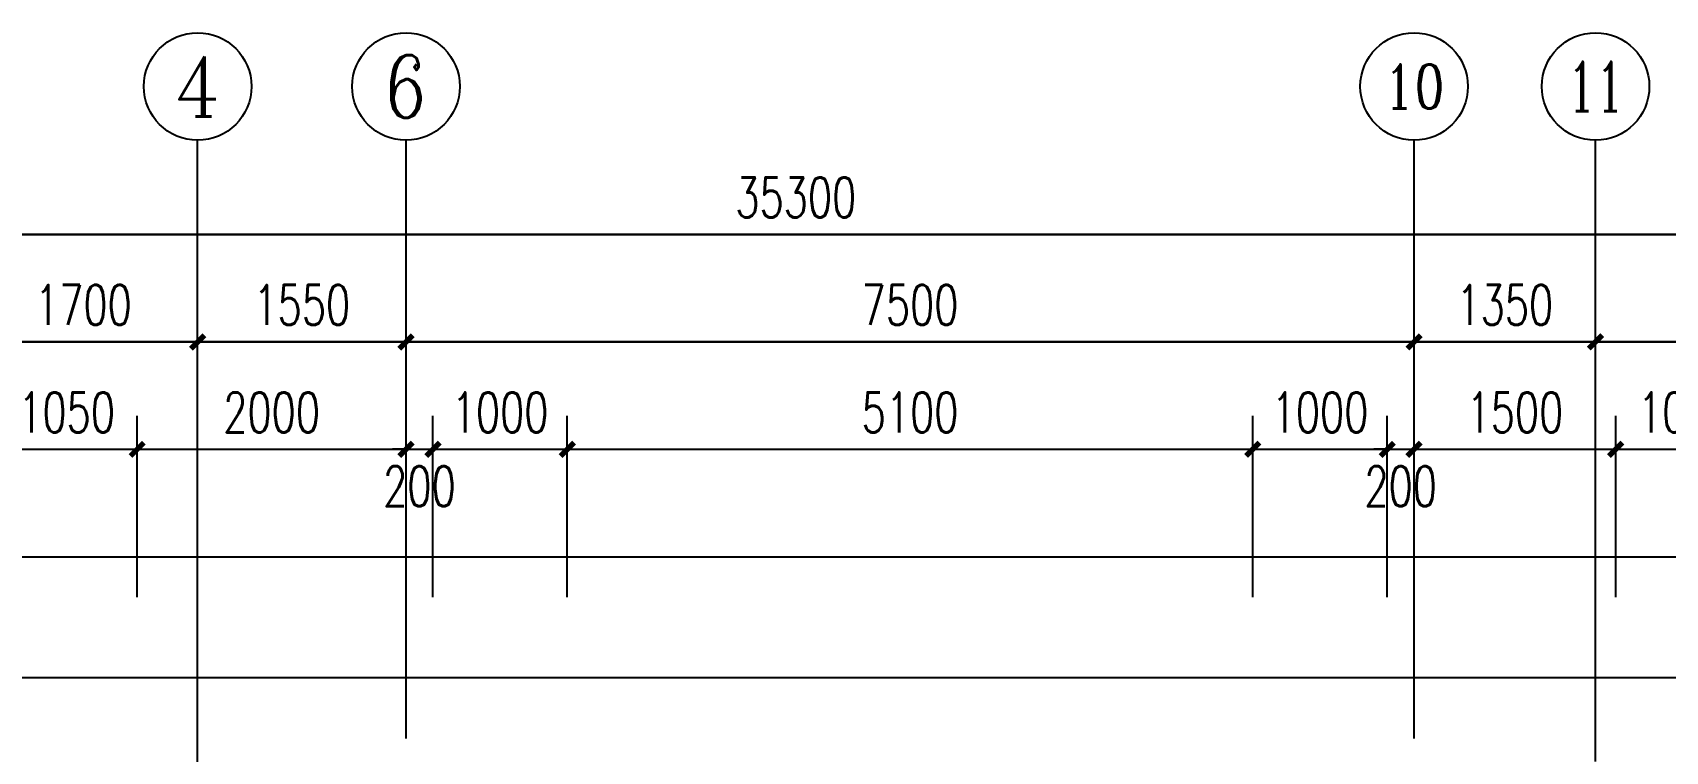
# Model space of a CAD drawing. Extents: x 41972 to 370663, y -1070170 to -56660.
# Drawn here: x 248569 to 260716, y -115033 to -109687 of the extents above; entities that cross this region are included whole.
import ezdxf
from ezdxf.enums import TextEntityAlignment as Align

# ---------------------------------------------------------------- set-up
doc = ezdxf.new("R2010")
doc.units = 0
doc.header["$LTSCALE"] = 1000
doc.header["$MEASUREMENT"] = 0
doc.linetypes.add('DOTE', pattern=[2.42, 2, -0.2, 0.02, -0.2])
doc.layers.get('Defpoints').update_dxf_attribs({"color": 250})
for name, color, linetype in [('A-AXIS_TEXT_轴号文字', 7, 'Continuous'), ('A-AXIS_轴号', 3, 'Continuous'), ('A-DOTE_轴线', 215, 'DOTE'), ('A-PUB_DIM_细部尺寸', 64, 'Continuous'), ('AXIS', 3, 'Continuous'), ('AXIS_TEXT', 7, 'Continuous')]:
    doc.layers.add(name, color=color, linetype=linetype)
doc.styles.add('_TCH_AXIS', font='COMPLEX', dxfattribs={"bigfont": 'GBCBIG'})
doc.styles.add('_TCH_DIM_T3', font='SIMPLEX', dxfattribs={"width": 0.705882, "bigfont": 'GBCBIG.shx'})
doc.styles.add('COMPLEX', font='COMPLEX')
doc.dimstyles.new('_TCH_ARCH&&100', dxfattribs={"dimtxt": 297.5, "dimasz": 100, "dimexe": 250, "dimexo": 300, "dimgap": 126.25, "dimtad": 1, "dimdec": 0, "dimzin": 0, "dimdsep": 46, "dimtxsty": '_TCH_DIM_T3', "dimblk": 'ARCHTICK', "dimcen": 0.09, "dimclrt": 7, "dimazin": 2, "dimtfac": 1, "dimtdec": 0, "dimtix": 1, "dimtmove": 2, "dimatfit": 3, "dimfxl": 100, "dimtolj": 1, "dimtzin": 0, "dimarcsym": 0})

# ---------------------------------------------------------------- blocks, each defined once
blk = doc.blocks.new('_AXISO')
blk.add_circle((0, 0), 0.5)
at = {"layer": 'AXIS_TEXT', "style": 'COMPLEX', "width": 1.041667}
blk.add_attdef('A', text='', height=0.56, dxfattribs=at).set_placement((-0.25, -0.28), (0.25, -0.28), align=Align.FIT)
blk = doc.blocks.new('_ArchTick')
at = {"color": 0, "linetype": 'ByBlock', "const_width": 0.4}
blk.add_lwpolyline([(-0.5, -0.5), (0.5, 0.5)], dxfattribs=at)
blk = doc.blocks.new('*D5154')
at = {"layer": 'AXIS', "color": 0, "lineweight": -2, "transparency": 16777216}
for p, q in [((9700, 27500), (9700, 30750)), ((45000, 27500), (45000, 30750)), ((9700, 30500), (45000, 30500))]:
    blk.add_line(p, q, dxfattribs=at)
at = {"layer": 'Defpoints', "color": 0, "transparency": 16777216}
for p in [(45000, 30500), (9700, 27200), (45000, 27200)]:
    blk.add_point(p, dxfattribs=at)
at = {"layer": 'AXIS', "color": 0, "lineweight": -2, "transparency": 16777216, "xscale": 100, "yscale": 100, "zscale": 100, "rotation": 180}
blk.add_blockref('_ArchTick', (9700, 30500), dxfattribs=at)
at = {"layer": 'AXIS', "color": 0, "lineweight": -2, "transparency": 16777216, "xscale": 100, "yscale": 100, "zscale": 100}
blk.add_blockref('_ArchTick', (45000, 30500), dxfattribs=at)
at = {"layer": 'AXIS', "color": 7, "transparency": 16777216, "insert": (27350, 30775), "char_height": 297.5, "attachment_point": 5, "style": '_TCH_DIM_T3'}
blk.add_mtext('\\A1;35300', dxfattribs=at)
blk = doc.blocks.new('*D5160')
at = {"layer": 'AXIS', "color": 0, "lineweight": -2, "transparency": 16777216}
for p, q in [((33300, 27500), (33300, 29950)), ((35950, 27500), (35950, 29950)), ((33300, 29700), (35950, 29700))]:
    blk.add_line(p, q, dxfattribs=at)
at = {"layer": 'Defpoints', "color": 0, "transparency": 16777216}
for p in [(35950, 29700), (33300, 27200), (35950, 27200)]:
    blk.add_point(p, dxfattribs=at)
at = {"layer": 'AXIS', "color": 0, "lineweight": -2, "transparency": 16777216, "xscale": 100, "yscale": 100, "zscale": 100, "rotation": 180}
blk.add_blockref('_ArchTick', (33300, 29700), dxfattribs=at)
at = {"layer": 'AXIS', "color": 0, "lineweight": -2, "transparency": 16777216, "xscale": 100, "yscale": 100, "zscale": 100}
blk.add_blockref('_ArchTick', (35950, 29700), dxfattribs=at)
at = {"layer": 'AXIS', "color": 7, "transparency": 16777216, "insert": (34625, 29975), "char_height": 297.5, "attachment_point": 5, "style": '_TCH_DIM_T3'}
blk.add_mtext('\\A1;2650', dxfattribs=at)
blk = doc.blocks.new('*D5161')
at = {"layer": 'AXIS', "color": 0, "lineweight": -2, "transparency": 16777216}
for p, q in [((31950, 27500), (31950, 29950)), ((33300, 27500), (33300, 29950)), ((31950, 29700), (33300, 29700))]:
    blk.add_line(p, q, dxfattribs=at)
at = {"layer": 'Defpoints', "color": 0, "transparency": 16777216}
for p in [(33300, 29700), (31950, 27200), (33300, 27200)]:
    blk.add_point(p, dxfattribs=at)
at = {"layer": 'AXIS', "color": 0, "lineweight": -2, "transparency": 16777216, "xscale": 100, "yscale": 100, "zscale": 100, "rotation": 180}
blk.add_blockref('_ArchTick', (31950, 29700), dxfattribs=at)
at = {"layer": 'AXIS', "color": 0, "lineweight": -2, "transparency": 16777216, "xscale": 100, "yscale": 100, "zscale": 100}
blk.add_blockref('_ArchTick', (33300, 29700), dxfattribs=at)
at = {"layer": 'AXIS', "color": 7, "transparency": 16777216, "insert": (32625, 29975), "char_height": 297.5, "attachment_point": 5, "style": '_TCH_DIM_T3'}
blk.add_mtext('\\A1;1350', dxfattribs=at)
blk = doc.blocks.new('*D5162')
at = {"layer": 'AXIS', "color": 0, "lineweight": -2, "transparency": 16777216}
for p, q in [((24450, 27500), (24450, 29950)), ((31950, 27500), (31950, 29950)), ((24450, 29700), (31950, 29700))]:
    blk.add_line(p, q, dxfattribs=at)
at = {"layer": 'Defpoints', "color": 0, "transparency": 16777216}
for p in [(31950, 29700), (24450, 27200), (31950, 27200)]:
    blk.add_point(p, dxfattribs=at)
at = {"layer": 'AXIS', "color": 0, "lineweight": -2, "transparency": 16777216, "xscale": 100, "yscale": 100, "zscale": 100, "rotation": 180}
blk.add_blockref('_ArchTick', (24450, 29700), dxfattribs=at)
at = {"layer": 'AXIS', "color": 0, "lineweight": -2, "transparency": 16777216, "xscale": 100, "yscale": 100, "zscale": 100}
blk.add_blockref('_ArchTick', (31950, 29700), dxfattribs=at)
at = {"layer": 'AXIS', "color": 7, "transparency": 16777216, "insert": (28200, 29975), "char_height": 297.5, "attachment_point": 5, "style": '_TCH_DIM_T3'}
blk.add_mtext('\\A1;7500', dxfattribs=at)
blk = doc.blocks.new('*D5163')
at = {"layer": 'AXIS', "color": 0, "lineweight": -2, "transparency": 16777216}
for p, q in [((22900, 27500), (22900, 29950)), ((24450, 27500), (24450, 29950)), ((22900, 29700), (24450, 29700))]:
    blk.add_line(p, q, dxfattribs=at)
at = {"layer": 'Defpoints', "color": 0, "transparency": 16777216}
for p in [(24450, 29700), (22900, 27200), (24450, 27200)]:
    blk.add_point(p, dxfattribs=at)
at = {"layer": 'AXIS', "color": 0, "lineweight": -2, "transparency": 16777216, "xscale": 100, "yscale": 100, "zscale": 100, "rotation": 180}
blk.add_blockref('_ArchTick', (22900, 29700), dxfattribs=at)
at = {"layer": 'AXIS', "color": 0, "lineweight": -2, "transparency": 16777216, "xscale": 100, "yscale": 100, "zscale": 100}
blk.add_blockref('_ArchTick', (24450, 29700), dxfattribs=at)
at = {"layer": 'AXIS', "color": 7, "transparency": 16777216, "insert": (23675, 29975), "char_height": 297.5, "attachment_point": 5, "style": '_TCH_DIM_T3'}
blk.add_mtext('\\A1;1550', dxfattribs=at)
blk = doc.blocks.new('*D5164')
at = {"layer": 'AXIS', "color": 0, "lineweight": -2, "transparency": 16777216}
for p, q in [((21200, 27500), (21200, 29950)), ((22900, 27500), (22900, 29950)), ((21200, 29700), (22900, 29700))]:
    blk.add_line(p, q, dxfattribs=at)
at = {"layer": 'Defpoints', "color": 0, "transparency": 16777216}
for p in [(22900, 29700), (21200, 27200), (22900, 27200)]:
    blk.add_point(p, dxfattribs=at)
at = {"layer": 'AXIS', "color": 0, "lineweight": -2, "transparency": 16777216, "xscale": 100, "yscale": 100, "zscale": 100, "rotation": 180}
blk.add_blockref('_ArchTick', (21200, 29700), dxfattribs=at)
at = {"layer": 'AXIS', "color": 0, "lineweight": -2, "transparency": 16777216, "xscale": 100, "yscale": 100, "zscale": 100}
blk.add_blockref('_ArchTick', (22900, 29700), dxfattribs=at)
at = {"layer": 'AXIS', "color": 7, "transparency": 16777216, "insert": (22050, 29975), "char_height": 297.5, "attachment_point": 5, "style": '_TCH_DIM_T3'}
blk.add_mtext('\\A1;1700', dxfattribs=at)
blk = doc.blocks.new('*D5629')
at = {"layer": 'A-PUB_DIM_细部尺寸', "color": 0, "lineweight": -2, "transparency": 16777216}
for p, q in [((260347, -150549), (260347, -149199)), ((261397, -150549), (261397, -149199)), ((260347, -149449), (261397, -149449))]:
    blk.add_line(p, q, dxfattribs=at)
at = {"layer": 'Defpoints', "color": 0, "transparency": 16777216}
for p in [(261397, -149449), (260347, -150849), (261397, -150849)]:
    blk.add_point(p, dxfattribs=at)
at = {"layer": 'A-PUB_DIM_细部尺寸', "color": 0, "lineweight": -2, "transparency": 16777216, "xscale": 100, "yscale": 100, "zscale": 100, "rotation": 180}
blk.add_blockref('_ArchTick', (260347, -149449), dxfattribs=at)
at = {"layer": 'A-PUB_DIM_细部尺寸', "color": 0, "lineweight": -2, "transparency": 16777216, "xscale": 100, "yscale": 100, "zscale": 100}
blk.add_blockref('_ArchTick', (261397, -149449), dxfattribs=at)
at = {"layer": 'A-PUB_DIM_细部尺寸', "color": 7, "transparency": 16777216, "insert": (260872, -149174), "char_height": 297.5, "attachment_point": 5, "style": '_TCH_DIM_T3'}
blk.add_mtext('\\A1;1050', dxfattribs=at)
blk = doc.blocks.new('*D5630')
at = {"layer": 'A-PUB_DIM_细部尺寸', "color": 0, "lineweight": -2, "transparency": 16777216}
for p, q in [((258847, -150549), (258847, -149199)), ((260347, -150549), (260347, -149199)), ((258847, -149449), (260347, -149449))]:
    blk.add_line(p, q, dxfattribs=at)
at = {"layer": 'Defpoints', "color": 0, "transparency": 16777216}
for p in [(260347, -149449), (258847, -150849), (260347, -150849)]:
    blk.add_point(p, dxfattribs=at)
at = {"layer": 'A-PUB_DIM_细部尺寸', "color": 0, "lineweight": -2, "transparency": 16777216, "xscale": 100, "yscale": 100, "zscale": 100, "rotation": 180}
blk.add_blockref('_ArchTick', (258847, -149449), dxfattribs=at)
at = {"layer": 'A-PUB_DIM_细部尺寸', "color": 0, "lineweight": -2, "transparency": 16777216, "xscale": 100, "yscale": 100, "zscale": 100}
blk.add_blockref('_ArchTick', (260347, -149449), dxfattribs=at)
at = {"layer": 'A-PUB_DIM_细部尺寸', "color": 7, "transparency": 16777216, "insert": (259597, -149174), "char_height": 297.5, "attachment_point": 5, "style": '_TCH_DIM_T3'}
blk.add_mtext('\\A1;1500', dxfattribs=at)
blk = doc.blocks.new('*D5631')
at = {"layer": 'A-PUB_DIM_细部尺寸', "color": 0, "lineweight": -2, "transparency": 16777216}
for p, q in [((258647, -150549), (258647, -149199)), ((258847, -150549), (258847, -149199)), ((258647, -149449), (258547, -149449)), ((258647, -149449), (258847, -149449)), ((258847, -149449), (258947, -149449))]:
    blk.add_line(p, q, dxfattribs=at)
at = {"layer": 'Defpoints', "color": 0, "transparency": 16777216}
for p in [(258847, -149449), (258647, -150849), (258847, -150849)]:
    blk.add_point(p, dxfattribs=at)
at = {"layer": 'A-PUB_DIM_细部尺寸', "color": 0, "lineweight": -2, "transparency": 16777216, "xscale": 100, "yscale": 100, "zscale": 100}
blk.add_blockref('_ArchTick', (258647, -149449), dxfattribs=at)
at = {"layer": 'A-PUB_DIM_细部尺寸', "color": 0, "lineweight": -2, "transparency": 16777216, "xscale": 100, "yscale": 100, "zscale": 100, "rotation": 180}
blk.add_blockref('_ArchTick', (258847, -149449), dxfattribs=at)
at = {"layer": 'A-PUB_DIM_细部尺寸', "color": 7, "transparency": 16777216, "insert": (258747, -149724), "char_height": 297.5, "attachment_point": 5, "style": '_TCH_DIM_T3'}
blk.add_mtext('\\A1;200', dxfattribs=at)
blk = doc.blocks.new('*D5632')
at = {"layer": 'A-PUB_DIM_细部尺寸', "color": 0, "lineweight": -2, "transparency": 16777216}
for p, q in [((257647, -150549), (257647, -149199)), ((258647, -150549), (258647, -149199)), ((257647, -149449), (258647, -149449))]:
    blk.add_line(p, q, dxfattribs=at)
at = {"layer": 'Defpoints', "color": 0, "transparency": 16777216}
for p in [(258647, -149449), (257647, -150849), (258647, -150849)]:
    blk.add_point(p, dxfattribs=at)
at = {"layer": 'A-PUB_DIM_细部尺寸', "color": 0, "lineweight": -2, "transparency": 16777216, "xscale": 100, "yscale": 100, "zscale": 100, "rotation": 180}
blk.add_blockref('_ArchTick', (257647, -149449), dxfattribs=at)
at = {"layer": 'A-PUB_DIM_细部尺寸', "color": 0, "lineweight": -2, "transparency": 16777216, "xscale": 100, "yscale": 100, "zscale": 100}
blk.add_blockref('_ArchTick', (258647, -149449), dxfattribs=at)
at = {"layer": 'A-PUB_DIM_细部尺寸', "color": 7, "transparency": 16777216, "insert": (258147, -149174), "char_height": 297.5, "attachment_point": 5, "style": '_TCH_DIM_T3'}
blk.add_mtext('\\A1;1000', dxfattribs=at)
blk = doc.blocks.new('*D5633')
at = {"layer": 'A-PUB_DIM_细部尺寸', "color": 0, "lineweight": -2, "transparency": 16777216}
for p, q in [((252547, -150549), (252547, -149199)), ((257647, -150549), (257647, -149199)), ((252547, -149449), (257647, -149449))]:
    blk.add_line(p, q, dxfattribs=at)
at = {"layer": 'Defpoints', "color": 0, "transparency": 16777216}
for p in [(257647, -149449), (252547, -150849), (257647, -150849)]:
    blk.add_point(p, dxfattribs=at)
at = {"layer": 'A-PUB_DIM_细部尺寸', "color": 0, "lineweight": -2, "transparency": 16777216, "xscale": 100, "yscale": 100, "zscale": 100, "rotation": 180}
blk.add_blockref('_ArchTick', (252547, -149449), dxfattribs=at)
at = {"layer": 'A-PUB_DIM_细部尺寸', "color": 0, "lineweight": -2, "transparency": 16777216, "xscale": 100, "yscale": 100, "zscale": 100}
blk.add_blockref('_ArchTick', (257647, -149449), dxfattribs=at)
at = {"layer": 'A-PUB_DIM_细部尺寸', "color": 7, "transparency": 16777216, "insert": (255097, -149174), "char_height": 297.5, "attachment_point": 5, "style": '_TCH_DIM_T3'}
blk.add_mtext('\\A1;5100', dxfattribs=at)
blk = doc.blocks.new('*D5634')
at = {"layer": 'A-PUB_DIM_细部尺寸', "color": 0, "lineweight": -2, "transparency": 16777216}
for p, q in [((251547, -150549), (251547, -149199)), ((252547, -150549), (252547, -149199)), ((251547, -149449), (252547, -149449))]:
    blk.add_line(p, q, dxfattribs=at)
at = {"layer": 'Defpoints', "color": 0, "transparency": 16777216}
for p in [(252547, -149449), (251547, -150849), (252547, -150849)]:
    blk.add_point(p, dxfattribs=at)
at = {"layer": 'A-PUB_DIM_细部尺寸', "color": 0, "lineweight": -2, "transparency": 16777216, "xscale": 100, "yscale": 100, "zscale": 100, "rotation": 180}
blk.add_blockref('_ArchTick', (251547, -149449), dxfattribs=at)
at = {"layer": 'A-PUB_DIM_细部尺寸', "color": 0, "lineweight": -2, "transparency": 16777216, "xscale": 100, "yscale": 100, "zscale": 100}
blk.add_blockref('_ArchTick', (252547, -149449), dxfattribs=at)
at = {"layer": 'A-PUB_DIM_细部尺寸', "color": 7, "transparency": 16777216, "insert": (252047, -149174), "char_height": 297.5, "attachment_point": 5, "style": '_TCH_DIM_T3'}
blk.add_mtext('\\A1;1000', dxfattribs=at)
blk = doc.blocks.new('*D5635')
at = {"layer": 'A-PUB_DIM_细部尺寸', "color": 0, "lineweight": -2, "transparency": 16777216}
for p, q in [((251347, -150549), (251347, -149199)), ((251547, -150549), (251547, -149199)), ((251347, -149449), (251247, -149449)), ((251347, -149449), (251547, -149449)), ((251547, -149449), (251647, -149449))]:
    blk.add_line(p, q, dxfattribs=at)
at = {"layer": 'Defpoints', "color": 0, "transparency": 16777216}
for p in [(251547, -149449), (251347, -150849), (251547, -150849)]:
    blk.add_point(p, dxfattribs=at)
at = {"layer": 'A-PUB_DIM_细部尺寸', "color": 0, "lineweight": -2, "transparency": 16777216, "xscale": 100, "yscale": 100, "zscale": 100}
blk.add_blockref('_ArchTick', (251347, -149449), dxfattribs=at)
at = {"layer": 'A-PUB_DIM_细部尺寸', "color": 0, "lineweight": -2, "transparency": 16777216, "xscale": 100, "yscale": 100, "zscale": 100, "rotation": 180}
blk.add_blockref('_ArchTick', (251547, -149449), dxfattribs=at)
at = {"layer": 'A-PUB_DIM_细部尺寸', "color": 7, "transparency": 16777216, "insert": (251447, -149724), "char_height": 297.5, "attachment_point": 5, "style": '_TCH_DIM_T3'}
blk.add_mtext('\\A1;200', dxfattribs=at)
blk = doc.blocks.new('*D5636')
at = {"layer": 'A-PUB_DIM_细部尺寸', "color": 0, "lineweight": -2, "transparency": 16777216}
for p, q in [((249347, -150549), (249347, -149199)), ((251347, -150549), (251347, -149199)), ((249347, -149449), (251347, -149449))]:
    blk.add_line(p, q, dxfattribs=at)
at = {"layer": 'Defpoints', "color": 0, "transparency": 16777216}
for p in [(251347, -149449), (249347, -150849), (251347, -150849)]:
    blk.add_point(p, dxfattribs=at)
at = {"layer": 'A-PUB_DIM_细部尺寸', "color": 0, "lineweight": -2, "transparency": 16777216, "xscale": 100, "yscale": 100, "zscale": 100, "rotation": 180}
blk.add_blockref('_ArchTick', (249347, -149449), dxfattribs=at)
at = {"layer": 'A-PUB_DIM_细部尺寸', "color": 0, "lineweight": -2, "transparency": 16777216, "xscale": 100, "yscale": 100, "zscale": 100}
blk.add_blockref('_ArchTick', (251347, -149449), dxfattribs=at)
at = {"layer": 'A-PUB_DIM_细部尺寸', "color": 7, "transparency": 16777216, "insert": (250347, -149174), "char_height": 297.5, "attachment_point": 5, "style": '_TCH_DIM_T3'}
blk.add_mtext('\\A1;2000', dxfattribs=at)
blk = doc.blocks.new('*D5637')
at = {"layer": 'A-PUB_DIM_细部尺寸', "color": 0, "lineweight": -2, "transparency": 16777216}
for p, q in [((248297, -150549), (248297, -149199)), ((249347, -150549), (249347, -149199)), ((248297, -149449), (249347, -149449))]:
    blk.add_line(p, q, dxfattribs=at)
at = {"layer": 'Defpoints', "color": 0, "transparency": 16777216}
for p in [(249347, -149449), (248297, -150849), (249347, -150849)]:
    blk.add_point(p, dxfattribs=at)
at = {"layer": 'A-PUB_DIM_细部尺寸', "color": 0, "lineweight": -2, "transparency": 16777216, "xscale": 100, "yscale": 100, "zscale": 100, "rotation": 180}
blk.add_blockref('_ArchTick', (248297, -149449), dxfattribs=at)
at = {"layer": 'A-PUB_DIM_细部尺寸', "color": 0, "lineweight": -2, "transparency": 16777216, "xscale": 100, "yscale": 100, "zscale": 100}
blk.add_blockref('_ArchTick', (249347, -149449), dxfattribs=at)
at = {"layer": 'A-PUB_DIM_细部尺寸', "color": 7, "transparency": 16777216, "insert": (248822, -149174), "char_height": 297.5, "attachment_point": 5, "style": '_TCH_DIM_T3'}
blk.add_mtext('\\A1;1050', dxfattribs=at)
blk = doc.blocks.new('A$C5F987C3E')
at = {"layer": 'A-AXIS_轴号'}
for p, q in [((22900, 27200), (22900, 31200)), ((24450, 27200), (24450, 31200)), ((31950, 27200), (31950, 31200)), ((33300, 27200), (33300, 31200))]:
    blk.add_line(p, q, dxfattribs=at)
at = {"layer": 'A-DOTE_轴线'}
for p, q in [((22900, 16850), (22900, 27200)), ((24450, 14650), (24450, 27200)), ((31950, 14650), (31950, 27200)), ((33300, 4800), (33300, 27200))]:
    blk.add_line(p, q, dxfattribs=at)
at = {"layer": 'A-AXIS_轴号'}
ref = blk.add_blockref('_AXISO', (22900, 31600), dxfattribs=dict(at, xscale=800, yscale=800, zscale=800))
ref.add_attrib('A', '4', dxfattribs={"layer": 'A-AXIS_TEXT_轴号文字', "height": 445.4, "style": '_TCH_AXIS'}).set_placement((22730.3, 31377.3), (23069.7, 31377.3), align=Align.FIT)
ref = blk.add_blockref('_AXISO', (24450, 31600), dxfattribs=dict(at, xscale=800, yscale=800, zscale=800))
ref.add_attrib('A', '6', dxfattribs={"layer": 'A-AXIS_TEXT_轴号文字', "height": 465.9, "style": '_TCH_AXIS'}).set_placement((24294.7, 31367), (24605.3, 31367), align=Align.FIT)
ref = blk.add_blockref('_AXISO', (31950, 31600), dxfattribs=dict(at, xscale=800, yscale=800, zscale=800))
ref.add_attrib('A', '10', dxfattribs={"layer": 'A-AXIS_TEXT_轴号文字', "height": 328.45, "style": '_TCH_AXIS'}).set_placement((31723.2, 31435.8), (32176.8, 31435.8), align=Align.FIT)
ref = blk.add_blockref('_AXISO', (33300, 31600), dxfattribs=dict(at, xscale=800, yscale=800, zscale=800))
ref.add_attrib('A', '11', dxfattribs={"layer": 'A-AXIS_TEXT_轴号文字', "height": 368.76, "style": '_TCH_AXIS'}).set_placement((33089.3, 31415.6), (33510.7, 31415.6), align=Align.FIT)
at = {"layer": 'AXIS'}
for p1, p2, distance, picture, middle in [((9700, 27200), (45000, 27200), 3300, '*D5154', (27350, 30775)), ((21200, 27200), (22900, 27200), 2500, '*D5164', (22050, 29975)), ((22900, 27200), (24450, 27200), 2500, '*D5163', (23675, 29975)), ((24450, 27200), (31950, 27200), 2500, '*D5162', (28200, 29975)), ((31950, 27200), (33300, 27200), 2500, '*D5161', (32625, 29975)), ((33300, 27200), (35950, 27200), 2500, '*D5160', (34625, 29975))]:
    dim = blk.add_aligned_dim(p1=p1, p2=p2, distance=distance, dimstyle='_TCH_ARCH&&100', dxfattribs=at)
    dim.commit()
    dim.dimension.update_dxf_attribs({"geometry": picture, "text_midpoint": middle})
blk = doc.blocks.new('sdcc')
at = {"layer": 'A-PUB_DIM_细部尺寸'}
for p1, p2, picture, middle in [((248297, -150849.3), (249347, -150849.3), '*D5637', (248822, -149174.3)), ((249347, -150849.3), (251347, -150849.3), '*D5636', (250347, -149174.3)), ((251547, -150849.3), (252547, -150849.3), '*D5634', (252047, -149174.3)), ((252547, -150849.3), (257647, -150849.3), '*D5633', (255097, -149174.3)), ((257647, -150849.3), (258647, -150849.3), '*D5632', (258147, -149174.3)), ((258847, -150849.3), (260347, -150849.3), '*D5630', (259597, -149174.3)), ((260347, -150849.3), (261397, -150849.3), '*D5629', (260872, -149174.3))]:
    dim = blk.add_aligned_dim(p1=p1, p2=p2, distance=1400, dimstyle='_TCH_ARCH&&100', dxfattribs=at)
    dim.commit()
    dim.dimension.update_dxf_attribs({"geometry": picture, "text_midpoint": middle})
for base, p1, p2, picture, middle in [((251547, -149449.3), (251347, -150849.3), (251547, -150849.3), '*D5635', (251447, -149724.3)), ((258847, -149449.3), (258647, -150849.3), (258847, -150849.3), '*D5631', (258747, -149724.3))]:
    dim = blk.add_linear_dim(base=base, p1=p1, p2=p2, angle=0, dimstyle='_TCH_ARCH&&100', dxfattribs=at)
    dim.commit()
    dim.dimension.update_dxf_attribs({"geometry": picture, "text_midpoint": middle, "dimtype": 161})

msp = doc.modelspace()

# ---------------------------------------------------------------- linework, layer by layer
at = {"layer": 'Defpoints', "color": 251}
for points in [[(280297, -111187), (228397, -111187), (228397, -140187), (280297, -140187)], [(279497, -111987), (229197, -111987), (229197, -139387), (279497, -139387)], [(278697, -112787), (229997, -112787), (229997, -138587), (278697, -138587)], [(277897, -113587), (230797, -113587), (230797, -137787), (277897, -137787)], [(276997, -114487), (231697, -114487), (231697, -136887), (276997, -136887)]]:
    msp.add_lwpolyline(points, close=True, dxfattribs=at)

# ---------------------------------------------------------------- block references
for name, p in [('A$C5F987C3E', (226897, -141687)), ('sdcc', (0, 36663))]:
    msp.add_blockref(name, p)

doc.saveas('drawing.dxf')
